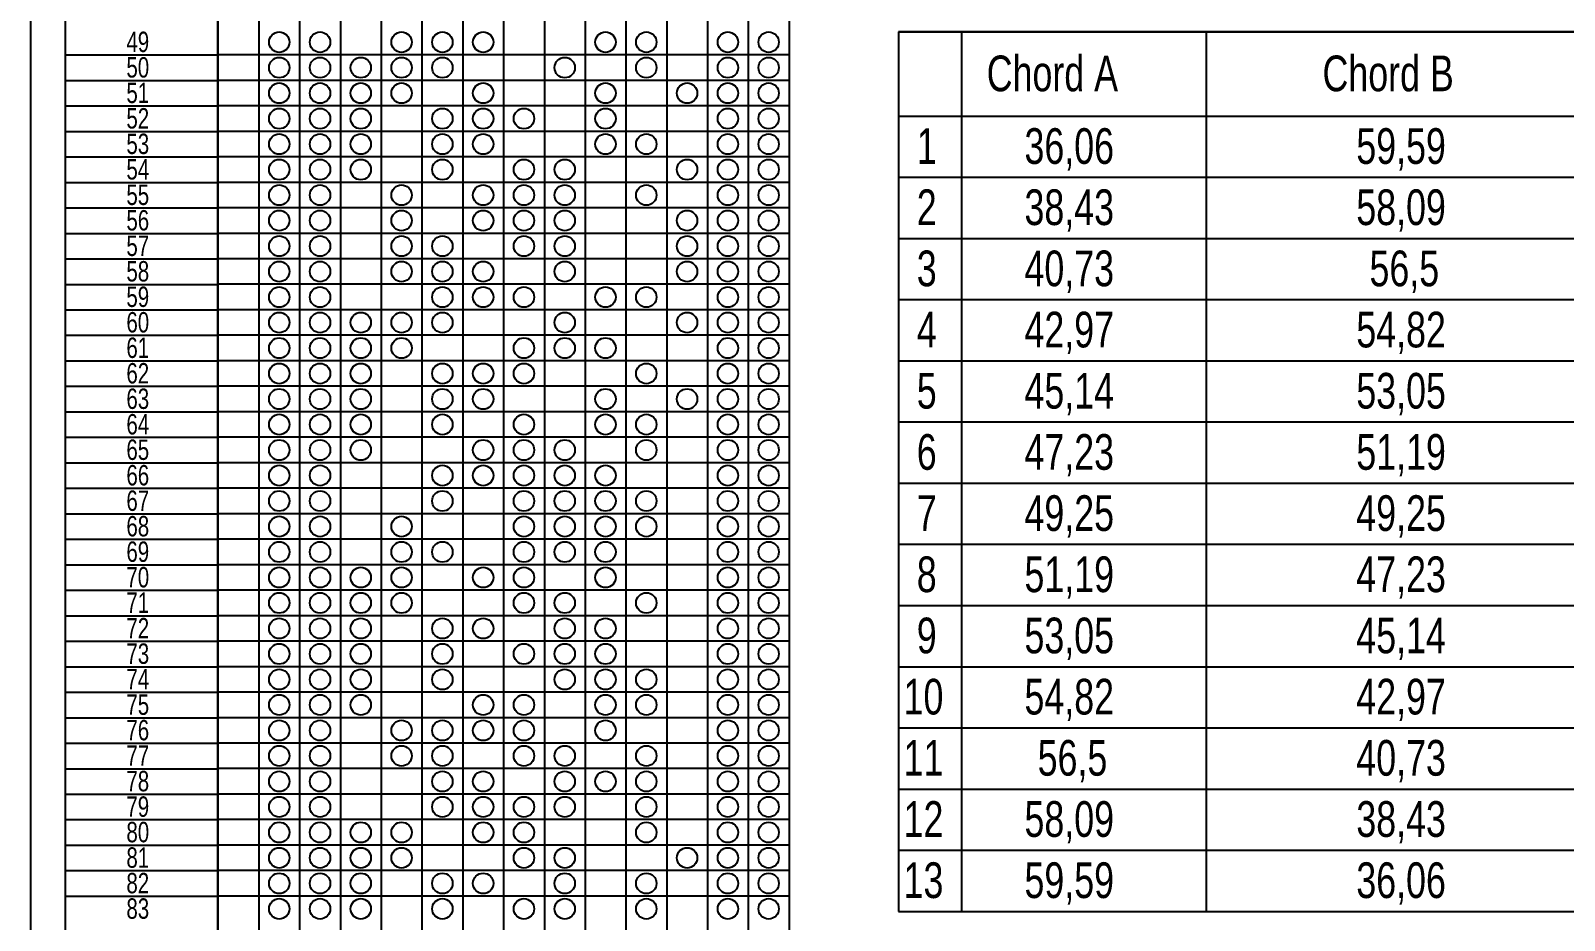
# Model space of a CAD drawing. Header units: millimetres. Extents: x 8 to 412, y 8 to 289.
# Drawn here: x 8 to 158.4, y 72.6 to 159.9 of the extents above; entities that cross this region are included whole.
import ezdxf

# ---------------------------------------------------------------- set-up
doc = ezdxf.new("R2010")
doc.units = ezdxf.units.MM
doc.layers.add('OUTLINE', color=7, linetype='Continuous', lineweight=25)
doc.layers.add('TEXT', color=2, linetype='Continuous')
doc.styles.add('SLDTEXTSTYLE0', font='TXT', dxfattribs={"width": 0.75})

# ---------------------------------------------------------------- blocks, each defined once
blk = doc.blocks.new('SW_TABLEANNOTATION_0')
at = {"layer": 'TEXT', "color": 0}
for p, q in [((1.734723475976807e-15, 0), (1.734723475976807e-15, -225.0000000000001)), ((15, -225.0000000000001), (15, 0)), ((0, -120.0000000000001), (0, -122.5000000000001)), ((15, -120.0000000000001), (15, -122.5000000000001)), ((0, -122.5000000000001), (0, -125.0000000000001)), ((0, -122.5000000000001), (15, -122.5000000000001)), ((15, -122.5000000000001), (15, -125.0000000000001)), ((0, -125.0000000000001), (0, -127.5000000000001)), ((0, -125.0000000000001), (15, -125.0000000000001)), ((15, -125.0000000000001), (15, -127.5000000000001)), ((0, -127.5000000000001), (0, -130.0000000000001)), ((0, -127.5000000000001), (15, -127.5000000000001)), ((15, -127.5000000000001), (15, -130.0000000000001)), ((0, -130.0000000000001), (0, -132.5000000000001)), ((0, -130.0000000000001), (15, -130.0000000000001)), ((15, -130.0000000000001), (15, -132.5000000000001)), ((0, -132.5000000000001), (0, -135.0000000000001)), ((0, -132.5000000000001), (15, -132.5000000000001)), ((15, -132.5000000000001), (15, -135.0000000000001)), ((0, -135.0000000000001), (0, -137.5000000000001)), ((0, -135.0000000000001), (15, -135.0000000000001)), ((15, -135.0000000000001), (15, -137.5000000000001)), ((0, -137.5000000000001), (0, -140.0000000000001)), ((0, -137.5000000000001), (15, -137.5000000000001)), ((15, -137.5000000000001), (15, -140.0000000000001)), ((0, -140.0000000000001), (0, -142.5000000000001)), ((0, -140.0000000000001), (15, -140.0000000000001)), ((15, -140.0000000000001), (15, -142.5000000000001)), ((0, -142.5000000000001), (0, -145.0000000000001)), ((0, -142.5000000000001), (15, -142.5000000000001)), ((15, -142.5000000000001), (15, -145.0000000000001)), ((0, -145.0000000000001), (0, -147.5000000000001)), ((0, -145.0000000000001), (15, -145.0000000000001)), ((15, -145.0000000000001), (15, -147.5000000000001)), ((0, -147.5000000000001), (0, -150.0000000000001)), ((0, -147.5000000000001), (15, -147.5000000000001)), ((15, -147.5000000000001), (15, -150.0000000000001)), ((0, -150.0000000000001), (0, -152.5000000000001)), ((0, -150.0000000000001), (15, -150.0000000000001)), ((15, -150.0000000000001), (15, -152.5000000000001)), ((0, -152.5000000000001), (0, -155.0000000000001)), ((0, -152.5000000000001), (15, -152.5000000000001)), ((15, -152.5000000000001), (15, -155.0000000000001)), ((0, -155.0000000000001), (0, -157.5000000000001)), ((0, -155.0000000000001), (15, -155.0000000000001)), ((15, -155.0000000000001), (15, -157.5000000000001)), ((0, -157.5000000000001), (0, -160.0000000000001)), ((0, -157.5000000000001), (15, -157.5000000000001)), ((15, -157.5000000000001), (15, -160.0000000000001)), ((0, -160.0000000000001), (0, -162.5000000000001)), ((0, -160.0000000000001), (15, -160.0000000000001)), ((15, -160.0000000000001), (15, -162.5000000000001)), ((0, -162.5000000000001), (0, -165.0000000000001)), ((0, -162.5000000000001), (15, -162.5000000000001)), ((15, -162.5000000000001), (15, -165.0000000000001)), ((0, -165.0000000000001), (0, -167.5000000000001)), ((0, -165.0000000000001), (15, -165.0000000000001)), ((15, -165.0000000000001), (15, -167.5000000000001)), ((0, -167.5000000000001), (0, -170.0000000000001)), ((0, -167.5000000000001), (15, -167.5000000000001)), ((15, -167.5000000000001), (15, -170.0000000000001)), ((0, -170.0000000000001), (0, -172.5000000000001)), ((0, -170.0000000000001), (15, -170.0000000000001)), ((15, -170.0000000000001), (15, -172.5000000000001)), ((0, -172.5000000000001), (0, -175.0000000000001)), ((0, -172.5000000000001), (15, -172.5000000000001)), ((15, -172.5000000000001), (15, -175.0000000000001)), ((0, -175.0000000000001), (0, -177.5000000000002)), ((0, -175.0000000000001), (15, -175.0000000000001)), ((15, -175.0000000000001), (15, -177.5000000000002)), ((0, -177.5000000000002), (0, -180.0000000000002)), ((0, -177.5000000000002), (15, -177.5000000000002)), ((15, -177.5000000000002), (15, -180.0000000000002)), ((0, -180.0000000000002), (0, -182.5000000000002)), ((0, -180.0000000000002), (15, -180.0000000000002)), ((15, -180.0000000000002), (15, -182.5000000000002)), ((0, -182.5000000000002), (0, -185.0000000000002)), ((0, -182.5000000000002), (15, -182.5000000000002)), ((15, -182.5000000000002), (15, -185.0000000000002)), ((0, -185.0000000000002), (0, -187.5000000000002)), ((0, -185.0000000000002), (15, -185.0000000000002)), ((15, -185.0000000000002), (15, -187.5000000000002)), ((0, -187.5000000000002), (0, -190.0000000000002)), ((0, -187.5000000000002), (15, -187.5000000000002)), ((15, -187.5000000000002), (15, -190.0000000000002)), ((0, -190.0000000000002), (0, -192.5000000000002)), ((0, -190.0000000000002), (15, -190.0000000000002)), ((15, -190.0000000000002), (15, -192.5000000000002)), ((0, -192.5000000000002), (0, -195.0000000000002)), ((0, -192.5000000000002), (15, -192.5000000000002)), ((15, -192.5000000000002), (15, -195.0000000000002)), ((0, -195.0000000000002), (0, -197.5000000000002)), ((0, -195.0000000000002), (15, -195.0000000000002)), ((15, -195.0000000000002), (15, -197.5000000000002)), ((0, -197.5000000000002), (0, -200.0000000000002)), ((0, -197.5000000000002), (15, -197.5000000000002)), ((15, -197.5000000000002), (15, -200.0000000000002)), ((0, -200.0000000000002), (0, -202.5000000000002)), ((0, -200.0000000000002), (15, -200.0000000000002)), ((15, -200.0000000000002), (15, -202.5000000000002)), ((0, -202.5000000000002), (0, -205.0000000000002)), ((0, -202.5000000000002), (15, -202.5000000000002)), ((15, -202.5000000000002), (15, -205.0000000000002)), ((0, -205.0000000000002), (0, -207.5000000000002)), ((0, -205.0000000000002), (15, -205.0000000000002)), ((15, -205.0000000000002), (15, -207.5000000000002))]:
    blk.add_line(p, q, dxfattribs=at)
at = {"layer": 'TEXT', "color": 0, "char_height": 2, "attachment_point": 1, "style": 'SLDTEXTSTYLE0'}
for s, insert in [('49', (6.022222274914386, -120.2186129558716)), ('50', (6.022222274914386, -122.7186129558716)), ('51', (6.022222274914386, -125.2186129558716)), ('52', (6.022222274914386, -127.7186129558716)), ('53', (6.022222274914386, -130.2186129558716)), ('54', (6.022222274914386, -132.7186129558716)), ('55', (6.022222274914386, -135.2186129558716)), ('56', (6.022222274914386, -137.7186129558716)), ('57', (6.022222274914386, -140.2186129558716)), ('58', (6.022222274914386, -142.7186129558716)), ('59', (6.022222274914386, -145.2186129558716)), ('60', (6.022222274914386, -147.7186129558716)), ('61', (6.022222274914386, -150.2186129558716)), ('62', (6.022222274914386, -152.7186129558716)), ('63', (6.022222274914386, -155.2186129558716)), ('64', (6.022222274914386, -157.7186129558716)), ('65', (6.022222274914386, -160.2186129558716)), ('66', (6.022222274914386, -162.7186129558716)), ('67', (6.022222274914386, -165.2186129558716)), ('68', (6.022222274914386, -167.7186129558717)), ('69', (6.022222274914386, -170.2186129558717)), ('70', (6.022222274914386, -172.7186129558717)), ('71', (6.022222274914386, -175.2186129558717)), ('72', (6.022222274914386, -177.7186129558717)), ('73', (6.022222274914386, -180.2186129558717)), ('74', (6.022222274914386, -182.7186129558717)), ('75', (6.022222274914386, -185.2186129558717)), ('76', (6.022222274914386, -187.7186129558717)), ('77', (6.022222274914386, -190.2186129558717)), ('78', (6.022222274914386, -192.7186129558717)), ('79', (6.022222274914386, -195.2186129558717)), ('80', (6.022222274914386, -197.7186129558717)), ('81', (6.022222274914386, -200.2186129558717)), ('82', (6.022222274914386, -202.7186129558717)), ('83', (6.022222274914386, -205.2186129558717))]:
    blk.add_mtext(s, dxfattribs=dict(at, insert=insert))
blk = doc.blocks.new('SW_TABLEANNOTATION_2')
at = {"layer": 'TEXT', "color": 0}
for p, q in [((0, 0), (0, -8.251044998761364)), ((0, 0), (6.172222387045623, 0)), ((0, 0), (0, -86.25104499876136)), ((71.25833733007312, 0), (0, 0)), ((6.172222387045623, 0), (6.172222387045623, -8.251044998761364)), ((6.172222387045623, 0), (30.17222238704561, 0)), ((30.17222238704561, 0), (30.17222238704561, -8.251044998761364)), ((30.17222238704561, 0), (71.25833733007312, 0)), ((71.25833733007312, 0), (71.25833733007312, -8.251044998761364)), ((71.25833733007312, -86.25104499876136), (71.25833733007312, 0)), ((0, -8.251044998761364), (0, -14.25104499876137)), ((0, -8.251044998761364), (6.172222387045623, -8.251044998761364)), ((6.172222387045623, -8.251044998761364), (6.172222387045623, -14.25104499876137)), ((6.172222387045623, -8.251044998761364), (30.17222238704561, -8.251044998761364)), ((30.17222238704561, -8.251044998761364), (30.17222238704561, -14.25104499876137)), ((30.17222238704561, -8.251044998761364), (71.25833733007312, -8.251044998761364)), ((71.25833733007312, -8.251044998761364), (71.25833733007312, -14.25104499876137)), ((0, -14.25104499876137), (0, -20.25104499876138)), ((0, -14.25104499876137), (6.172222387045623, -14.25104499876137)), ((6.172222387045623, -14.25104499876137), (6.172222387045623, -20.25104499876138)), ((6.172222387045623, -14.25104499876137), (30.17222238704561, -14.25104499876137)), ((30.17222238704561, -14.25104499876137), (30.17222238704561, -20.25104499876138)), ((30.17222238704561, -14.25104499876137), (71.25833733007312, -14.25104499876137)), ((71.25833733007312, -14.25104499876137), (71.25833733007312, -20.25104499876138)), ((0, -20.25104499876138), (0, -26.25104499876138)), ((0, -20.25104499876138), (6.172222387045623, -20.25104499876138)), ((6.172222387045623, -20.25104499876138), (6.172222387045623, -26.25104499876138)), ((6.172222387045623, -20.25104499876138), (30.17222238704561, -20.25104499876138)), ((30.17222238704561, -20.25104499876138), (30.17222238704561, -26.25104499876138)), ((30.17222238704561, -20.25104499876138), (71.25833733007312, -20.25104499876138)), ((71.25833733007312, -20.25104499876138), (71.25833733007312, -26.25104499876138)), ((0, -26.25104499876138), (0, -32.25104499876139)), ((0, -26.25104499876138), (6.172222387045623, -26.25104499876138)), ((6.172222387045623, -26.25104499876138), (6.172222387045623, -32.25104499876139)), ((6.172222387045623, -26.25104499876138), (30.17222238704561, -26.25104499876138)), ((30.17222238704561, -26.25104499876138), (30.17222238704561, -32.25104499876139)), ((30.17222238704561, -26.25104499876138), (71.25833733007312, -26.25104499876138)), ((71.25833733007312, -26.25104499876138), (71.25833733007312, -32.25104499876139)), ((0, -32.25104499876139), (0, -38.25104499876139)), ((0, -32.25104499876139), (6.172222387045623, -32.25104499876139)), ((6.172222387045623, -32.25104499876139), (6.172222387045623, -38.25104499876139)), ((6.172222387045623, -32.25104499876139), (30.17222238704561, -32.25104499876139)), ((30.17222238704561, -32.25104499876139), (30.17222238704561, -38.25104499876139)), ((30.17222238704561, -32.25104499876139), (71.25833733007312, -32.25104499876139)), ((71.25833733007312, -32.25104499876139), (71.25833733007312, -38.25104499876139)), ((0, -38.25104499876139), (0, -44.25104499876139)), ((0, -38.25104499876139), (6.172222387045623, -38.25104499876139)), ((6.172222387045623, -38.25104499876139), (6.172222387045623, -44.25104499876139)), ((6.172222387045623, -38.25104499876139), (30.17222238704561, -38.25104499876139)), ((30.17222238704561, -38.25104499876139), (30.17222238704561, -44.25104499876139)), ((30.17222238704561, -38.25104499876139), (71.25833733007312, -38.25104499876139)), ((71.25833733007312, -38.25104499876139), (71.25833733007312, -44.25104499876139)), ((0, -44.25104499876139), (0, -50.2510449987614)), ((0, -44.25104499876139), (6.172222387045623, -44.25104499876139)), ((6.172222387045623, -44.25104499876139), (6.172222387045623, -50.2510449987614)), ((6.172222387045623, -44.25104499876139), (30.17222238704561, -44.25104499876139)), ((30.17222238704561, -44.25104499876139), (30.17222238704561, -50.2510449987614)), ((30.17222238704561, -44.25104499876139), (71.25833733007312, -44.25104499876139)), ((71.25833733007312, -44.25104499876139), (71.25833733007312, -50.2510449987614)), ((0, -50.2510449987614), (0, -56.25104499876141)), ((0, -50.2510449987614), (6.172222387045623, -50.2510449987614)), ((6.172222387045623, -50.2510449987614), (6.172222387045623, -56.25104499876141)), ((6.172222387045623, -50.2510449987614), (30.17222238704561, -50.2510449987614)), ((30.17222238704561, -50.2510449987614), (30.17222238704561, -56.25104499876141)), ((30.17222238704561, -50.2510449987614), (71.25833733007312, -50.2510449987614)), ((71.25833733007312, -50.2510449987614), (71.25833733007312, -56.25104499876141)), ((0, -56.25104499876141), (0, -62.25104499876142)), ((0, -56.25104499876141), (6.172222387045623, -56.25104499876141)), ((6.172222387045623, -56.25104499876141), (6.172222387045623, -62.25104499876142)), ((6.172222387045623, -56.25104499876141), (30.17222238704561, -56.25104499876141)), ((30.17222238704561, -56.25104499876141), (30.17222238704561, -62.25104499876142)), ((30.17222238704561, -56.25104499876141), (71.25833733007312, -56.25104499876141)), ((71.25833733007312, -56.25104499876141), (71.25833733007312, -62.25104499876142)), ((0, -62.25104499876142), (0, -68.25104499876142)), ((0, -62.25104499876142), (6.172222387045623, -62.25104499876142)), ((6.172222387045623, -62.25104499876142), (6.172222387045623, -68.25104499876142)), ((6.172222387045623, -62.25104499876142), (30.17222238704561, -62.25104499876142)), ((30.17222238704561, -62.25104499876142), (30.17222238704561, -68.25104499876142)), ((30.17222238704561, -62.25104499876142), (71.25833733007312, -62.25104499876142)), ((71.25833733007312, -62.25104499876142), (71.25833733007312, -68.25104499876142)), ((0, -68.25104499876142), (0, -74.25104499876143)), ((0, -68.25104499876142), (6.172222387045623, -68.25104499876142)), ((6.172222387045623, -68.25104499876142), (6.172222387045623, -74.25104499876143)), ((6.172222387045623, -68.25104499876142), (30.17222238704561, -68.25104499876142)), ((30.17222238704561, -68.25104499876142), (30.17222238704561, -74.25104499876143)), ((30.17222238704561, -68.25104499876142), (71.25833733007312, -68.25104499876142)), ((71.25833733007312, -68.25104499876142), (71.25833733007312, -74.25104499876143)), ((0, -74.25104499876143), (0, -80.25104499876143)), ((0, -74.25104499876143), (6.172222387045623, -74.25104499876143)), ((6.172222387045623, -74.25104499876143), (6.172222387045623, -80.25104499876143)), ((6.172222387045623, -74.25104499876143), (30.17222238704561, -74.25104499876143)), ((30.17222238704561, -74.25104499876143), (30.17222238704561, -80.25104499876143)), ((30.17222238704561, -74.25104499876143), (71.25833733007312, -74.25104499876143)), ((71.25833733007312, -74.25104499876143), (71.25833733007312, -80.25104499876143)), ((0, -80.25104499876143), (0, -86.25104499876143)), ((0, -80.25104499876143), (6.172222387045623, -80.25104499876143)), ((6.172222387045623, -80.25104499876143), (6.172222387045623, -86.25104499876143)), ((6.172222387045623, -80.25104499876143), (30.17222238704561, -80.25104499876143)), ((30.17222238704561, -80.25104499876143), (30.17222238704561, -86.25104499876143)), ((30.17222238704561, -80.25104499876143), (71.25833733007312, -80.25104499876143)), ((71.25833733007312, -80.25104499876143), (71.25833733007312, -86.25104499876143)), ((0, -86.25104499876143), (6.172222387045623, -86.25104499876143)), ((0, -86.25104499876136), (71.25833733007312, -86.25104499876136)), ((6.172222387045623, -86.25104499876143), (30.17222238704561, -86.25104499876143)), ((30.17222238704561, -86.25104499876143), (71.25833733007312, -86.25104499876143))]:
    blk.add_line(p, q, dxfattribs=at)
at = {"layer": 'TEXT', "color": 0, "char_height": 3.5, "attachment_point": 1, "style": 'SLDTEXTSTYLE0'}
for s, insert in [('Chord A', (8.651736389845608, -2.314829396718898)), ('Chord B', (41.58125175163149, -2.314829396718898)), ('1', (1.793055596761406, -9.440351896099596)), ('36,06', (12.35347214341163, -9.440351896099596)), ('59,59', (44.89652961492538, -9.440351896099596)), ('2', (1.793055596761406, -15.4403518960996)), ('38,43', (12.35347214341163, -15.4403518960996)), ('58,09', (44.89652961492538, -15.4403518960996)), ('3', (1.793055596761406, -21.44035189609961)), ('40,73', (12.35347214341163, -21.44035189609961)), ('56,5', (46.1895853281021, -21.44035189609961)), ('4', (1.793055596761406, -27.44035189609961)), ('42,97', (12.35347214341163, -27.44035189609961)), ('54,82', (44.89652961492538, -27.44035189609961)), ('5', (1.793055596761406, -33.44035189609962)), ('45,14', (12.35347214341163, -33.44035189609962)), ('53,05', (44.89652961492538, -33.44035189609962)), ('6', (1.793055596761406, -39.44035189609961)), ('47,23', (12.35347214341163, -39.44035189609961)), ('51,19', (44.89652961492538, -39.44035189609961)), ('7', (1.793055596761406, -45.44035189609961)), ('49,25', (12.35347214341163, -45.44035189609961)), ('49,25', (44.89652961492538, -45.44035189609961)), ('8', (1.793055596761406, -51.44035189609962)), ('51,19', (12.35347214341163, -51.44035189609962)), ('47,23', (44.89652961492538, -51.44035189609962)), ('9', (1.793055596761406, -57.44035189609963)), ('53,05', (12.35347214341163, -57.44035189609963)), ('45,14', (44.89652961492538, -57.44035189609963)), ('10', (0.5000000000000004, -63.44035189609963)), ('54,82', (12.35347214341163, -63.44035189609963)), ('42,97', (44.89652961492538, -63.44035189609963)), ('11', (0.5000000000000004, -69.44035189609964)), ('56,5', (13.64652785658836, -69.44035189609964)), ('40,73', (44.89652961492538, -69.44035189609964)), ('12', (0.5000000000000004, -75.44035189609964)), ('58,09', (12.35347214341163, -75.44035189609964)), ('38,43', (44.89652961492538, -75.44035189609964)), ('13', (0.5000000000000004, -81.44035189609964)), ('59,59', (12.35347214341163, -81.44035189609964)), ('36,06', (44.89652961492538, -81.44035189609964))]:
    blk.add_mtext(s, dxfattribs=dict(at, insert=insert))

msp = doc.modelspace()

# ---------------------------------------------------------------- linework, layer by layer
at = {"layer": 'OUTLINE'}
for p, q in [((8.000000000000007, 8.000000000000007), (8.000000000000007, 289)), ((26.37540481486587, 55.00252022925675), (26.37540481486587, 280.0025202292567)), ((30.37540481486588, 280.0025202292567), (30.37540481486585, 55.00252022925675)), ((34.37540481486588, 280.0025202292567), (34.37540481486585, 55.00252022925675)), ((38.37540481486589, 280.0025202292567), (38.37540481486586, 55.00252022925675)), ((42.37540481486589, 280.0025202292567), (42.37540481486586, 55.00252022925675)), ((46.3754048148659, 280.0025202292567), (46.37540481486587, 55.00252022925675)), ((50.3754048148659, 280.0025202292567), (50.37540481486587, 55.00252022925675)), ((54.3754048148659, 280.0025202292567), (54.37540481486587, 55.00252022925675)), ((58.3754048148659, 280.0025202292567), (58.37540481486587, 55.00252022925675)), ((62.3754048148659, 280.0025202292567), (62.37540481486587, 55.00252022925675)), ((66.3754048148659, 280.0025202292567), (66.37540481486587, 55.00252022925675)), ((70.3754048148659, 280.0025202292567), (70.37540481486587, 55.00252022925675)), ((74.3754048148659, 280.0025202292567), (74.37540481486587, 55.00252022925675)), ((78.37540481486589, 280.0025202292567), (78.37540481486586, 55.00252022925675)), ((82.3754048148659, 280.0025202292567), (82.37540481486587, 55.00252022925675)), ((82.37540481486592, 157.5025202292567), (26.37540481486587, 157.5025202292567)), ((82.37540481486592, 155.0025202292567), (26.37540481486587, 155.0025202292567)), ((82.37540481486592, 152.5025202292567), (26.37540481486587, 152.5025202292567)), ((82.37540481486592, 150.0025202292567), (26.37540481486587, 150.0025202292567)), ((82.37540481486592, 147.5025202292567), (26.37540481486587, 147.5025202292567)), ((82.37540481486592, 145.0025202292567), (26.37540481486587, 145.0025202292567)), ((82.37540481486592, 142.5025202292567), (26.37540481486587, 142.5025202292567)), ((82.37540481486592, 140.0025202292567), (26.37540481486587, 140.0025202292567)), ((82.37540481486592, 137.5025202292567), (26.37540481486587, 137.5025202292566)), ((82.37540481486592, 135.0025202292567), (26.37540481486587, 135.0025202292566)), ((82.37540481486592, 132.5025202292567), (26.37540481486587, 132.5025202292566)), ((82.37540481486592, 130.0025202292567), (26.37540481486587, 130.0025202292566)), ((82.37540481486592, 127.5025202292567), (26.37540481486587, 127.5025202292566)), ((82.37540481486592, 125.0025202292567), (26.37540481486587, 125.0025202292566)), ((82.37540481486592, 122.5025202292567), (26.37540481486587, 122.5025202292566)), ((82.37540481486592, 120.0025202292567), (26.37540481486587, 120.0025202292566)), ((82.37540481486592, 117.5025202292567), (26.37540481486587, 117.5025202292566)), ((82.37540481486592, 115.0025202292567), (26.37540481486587, 115.0025202292566)), ((82.37540481486592, 112.5025202292567), (26.37540481486587, 112.5025202292566)), ((82.37540481486593, 110.0025202292567), (26.37540481486587, 110.0025202292566)), ((82.37540481486593, 107.5025202292567), (26.37540481486587, 107.5025202292566)), ((82.37540481486593, 105.0025202292567), (26.37540481486587, 105.0025202292566)), ((82.37540481486593, 102.5025202292567), (26.37540481486587, 102.5025202292566)), ((82.37540481486593, 100.0025202292567), (26.37540481486587, 100.0025202292566)), ((82.37540481486593, 97.50252022925667), (26.37540481486587, 97.50252022925662)), ((82.37540481486593, 95.00252022925667), (26.37540481486587, 95.00252022925662)), ((82.37540481486593, 92.50252022925667), (26.37540481486587, 92.50252022925662)), ((82.37540481486593, 90.00252022925667), (26.37540481486587, 90.00252022925662)), ((82.37540481486593, 87.50252022925667), (26.37540481486587, 87.50252022925662)), ((82.37540481486593, 85.00252022925666), (26.37540481486587, 85.00252022925662)), ((82.37540481486593, 82.50252022925666), (26.37540481486587, 82.5025202292566)), ((82.37540481486593, 80.00252022925666), (26.37540481486587, 80.0025202292566)), ((82.37540481486593, 77.50252022925666), (26.37540481486587, 77.5025202292566)), ((82.37540481486593, 75.00252022925666), (26.37540481486587, 75.0025202292566))]:
    msp.add_line(p, q, dxfattribs=at)
for centre, radius in [((32.37540481486588, 158.7525202292568), 1.000000000000004), ((36.37540481486588, 158.7525202292568), 1), ((44.37540481486587, 158.7525202292568), 1), ((48.37540481486588, 158.7525202292568), 1), ((52.37540481486588, 158.7525202292568), 1), ((64.37540481486587, 158.7525202292568), 0.9999999999999929), ((68.37540481486589, 158.7525202292568), 1), ((76.37540481486587, 158.7525202292568), 1), ((80.37540481486587, 158.7525202292568), 1), ((32.37540481486588, 156.2525202292568), 1.000000000000004), ((36.37540481486588, 156.2525202292568), 1), ((40.37540481486589, 156.2525202292568), 1), ((44.37540481486587, 156.2525202292568), 1), ((48.37540481486588, 156.2525202292568), 1), ((60.37540481486589, 156.2525202292568), 1), ((68.37540481486589, 156.2525202292568), 1), ((76.37540481486587, 156.2525202292568), 1), ((80.37540481486587, 156.2525202292568), 1), ((32.37540481486588, 153.7525202292568), 1.000000000000004), ((36.37540481486588, 153.7525202292568), 1), ((40.37540481486589, 153.7525202292568), 1), ((44.37540481486587, 153.7525202292568), 1), ((52.37540481486588, 153.7525202292568), 1), ((64.37540481486587, 153.7525202292568), 0.9999999999999929), ((72.37540481486589, 153.7525202292568), 1), ((76.37540481486587, 153.7525202292568), 1), ((80.37540481486587, 153.7525202292568), 1), ((32.37540481486588, 151.2525202292568), 1.000000000000004), ((36.37540481486588, 151.2525202292568), 1), ((40.37540481486589, 151.2525202292568), 1), ((48.37540481486588, 151.2525202292568), 1), ((52.37540481486588, 151.2525202292568), 1), ((56.37540481486589, 151.2525202292568), 1), ((64.37540481486587, 151.2525202292568), 0.9999999999999929), ((76.37540481486587, 151.2525202292568), 1), ((80.37540481486587, 151.2525202292568), 1), ((32.37540481486588, 148.7525202292568), 1.000000000000004), ((36.37540481486588, 148.7525202292568), 1), ((40.37540481486589, 148.7525202292568), 1), ((48.37540481486588, 148.7525202292568), 1), ((52.37540481486588, 148.7525202292568), 1), ((64.37540481486587, 148.7525202292568), 0.9999999999999929), ((68.37540481486589, 148.7525202292568), 1), ((76.37540481486587, 148.7525202292568), 1), ((80.37540481486587, 148.7525202292568), 1), ((32.37540481486588, 146.2525202292568), 1.000000000000004), ((36.37540481486588, 146.2525202292568), 1), ((40.37540481486589, 146.2525202292568), 1), ((48.37540481486588, 146.2525202292568), 1), ((56.37540481486589, 146.2525202292568), 1), ((60.37540481486587, 146.2525202292568), 1), ((72.37540481486589, 146.2525202292568), 1), ((76.37540481486587, 146.2525202292568), 1), ((80.37540481486587, 146.2525202292568), 1), ((32.37540481486588, 143.7525202292568), 1.000000000000004), ((36.37540481486588, 143.7525202292568), 1), ((44.37540481486587, 143.7525202292568), 1), ((52.37540481486588, 143.7525202292568), 1), ((56.37540481486589, 143.7525202292568), 1), ((60.37540481486587, 143.7525202292568), 1), ((68.37540481486589, 143.7525202292568), 1), ((76.37540481486587, 143.7525202292568), 1), ((80.37540481486587, 143.7525202292568), 1), ((32.37540481486588, 141.2525202292567), 1.000000000000004), ((36.37540481486588, 141.2525202292567), 1), ((44.37540481486587, 141.2525202292567), 1), ((52.37540481486588, 141.2525202292567), 1), ((56.37540481486589, 141.2525202292567), 1), ((60.37540481486587, 141.2525202292567), 1), ((72.37540481486587, 141.2525202292567), 0.9999999999999858), ((76.37540481486587, 141.2525202292567), 1), ((80.37540481486587, 141.2525202292567), 1), ((32.37540481486588, 138.7525202292567), 1.000000000000004), ((36.37540481486588, 138.7525202292567), 1), ((44.37540481486587, 138.7525202292567), 1), ((48.37540481486588, 138.7525202292567), 1), ((56.37540481486589, 138.7525202292567), 1), ((60.37540481486587, 138.7525202292567), 1), ((72.37540481486587, 138.7525202292567), 0.9999999999999858), ((76.37540481486587, 138.7525202292567), 1), ((80.37540481486587, 138.7525202292567), 1), ((32.37540481486588, 136.2525202292567), 1.000000000000004), ((36.37540481486588, 136.2525202292567), 1), ((44.37540481486587, 136.2525202292567), 1), ((48.37540481486588, 136.2525202292567), 1), ((52.37540481486588, 136.2525202292567), 1), ((60.37540481486587, 136.2525202292567), 1), ((72.37540481486587, 136.2525202292567), 0.9999999999999858), ((76.37540481486587, 136.2525202292567), 1), ((80.37540481486587, 136.2525202292567), 1), ((32.37540481486588, 133.7525202292568), 1.000000000000004), ((36.37540481486588, 133.7525202292568), 1), ((48.37540481486588, 133.7525202292568), 1), ((52.37540481486588, 133.7525202292568), 1), ((56.37540481486589, 133.7525202292568), 1), ((64.37540481486587, 133.7525202292568), 0.9999999999999929), ((68.37540481486589, 133.7525202292568), 1), ((76.37540481486587, 133.7525202292568), 1), ((80.37540481486587, 133.7525202292568), 1), ((32.37540481486588, 131.2525202292568), 1.000000000000004), ((36.37540481486588, 131.2525202292568), 1), ((40.37540481486587, 131.2525202292568), 1), ((44.37540481486587, 131.2525202292568), 1), ((48.37540481486588, 131.2525202292568), 1), ((60.37540481486587, 131.2525202292568), 1), ((72.37540481486587, 131.2525202292568), 0.9999999999999858), ((76.37540481486587, 131.2525202292568), 1), ((80.37540481486587, 131.2525202292568), 1), ((32.37540481486588, 128.7525202292568), 1.000000000000004), ((36.37540481486588, 128.7525202292568), 1), ((40.37540481486587, 128.7525202292568), 1), ((44.37540481486587, 128.7525202292568), 1), ((56.37540481486589, 128.7525202292568), 1), ((60.37540481486587, 128.7525202292568), 1), ((64.37540481486587, 128.7525202292568), 0.9999999999999929), ((76.37540481486587, 128.7525202292568), 1), ((80.37540481486587, 128.7525202292568), 1), ((32.37540481486588, 126.2525202292568), 1.000000000000004), ((36.37540481486588, 126.2525202292568), 1), ((40.37540481486587, 126.2525202292568), 1), ((48.37540481486588, 126.2525202292568), 1), ((52.37540481486588, 126.2525202292568), 1), ((56.37540481486589, 126.2525202292568), 1), ((68.37540481486589, 126.2525202292568), 1), ((76.37540481486587, 126.2525202292568), 1), ((80.37540481486587, 126.2525202292568), 1), ((32.37540481486588, 123.7525202292568), 1.000000000000004), ((36.37540481486588, 123.7525202292568), 1), ((40.37540481486587, 123.7525202292568), 1), ((48.37540481486588, 123.7525202292568), 1), ((52.37540481486588, 123.7525202292568), 1), ((64.37540481486587, 123.7525202292568), 0.9999999999999929), ((72.37540481486587, 123.7525202292568), 1), ((76.37540481486587, 123.7525202292568), 1), ((80.37540481486587, 123.7525202292568), 1), ((32.37540481486588, 121.2525202292568), 1.000000000000004), ((36.37540481486588, 121.2525202292568), 1), ((40.37540481486587, 121.2525202292568), 1), ((48.37540481486588, 121.2525202292568), 1), ((56.37540481486587, 121.2525202292568), 1), ((64.37540481486587, 121.2525202292568), 0.9999999999999929), ((68.37540481486589, 121.2525202292568), 1), ((76.37540481486587, 121.2525202292568), 1), ((80.37540481486587, 121.2525202292568), 1), ((32.37540481486588, 118.7525202292568), 1.000000000000004), ((36.37540481486588, 118.7525202292568), 1), ((40.37540481486587, 118.7525202292568), 1), ((52.37540481486588, 118.7525202292568), 1), ((56.37540481486587, 118.7525202292568), 1), ((60.37540481486587, 118.7525202292568), 1), ((68.37540481486589, 118.7525202292568), 1), ((76.37540481486587, 118.7525202292568), 1), ((80.37540481486587, 118.7525202292568), 1), ((32.37540481486588, 116.2525202292567), 1.000000000000004), ((36.37540481486588, 116.2525202292567), 1), ((48.37540481486588, 116.2525202292567), 1), ((52.37540481486588, 116.2525202292567), 1), ((56.37540481486587, 116.2525202292567), 1), ((60.37540481486587, 116.2525202292567), 1), ((64.37540481486587, 116.2525202292567), 0.9999999999999929), ((76.37540481486587, 116.2525202292567), 1), ((80.37540481486587, 116.2525202292567), 1), ((32.37540481486588, 113.7525202292567), 1.000000000000004), ((36.37540481486588, 113.7525202292567), 1), ((48.37540481486588, 113.7525202292567), 1), ((56.37540481486587, 113.7525202292567), 1), ((60.37540481486587, 113.7525202292567), 1), ((64.37540481486587, 113.7525202292567), 0.9999999999999929), ((68.37540481486589, 113.7525202292567), 1), ((76.37540481486587, 113.7525202292567), 1), ((80.37540481486587, 113.7525202292567), 1), ((32.37540481486588, 111.2525202292567), 1.000000000000004), ((36.37540481486588, 111.2525202292567), 1), ((44.37540481486587, 111.2525202292567), 1), ((56.37540481486587, 111.2525202292567), 1), ((60.37540481486587, 111.2525202292567), 1), ((64.37540481486587, 111.2525202292567), 0.9999999999999929), ((68.37540481486589, 111.2525202292567), 1), ((76.37540481486587, 111.2525202292567), 1), ((80.37540481486587, 111.2525202292567), 1), ((32.37540481486588, 108.7525202292567), 1.000000000000004), ((36.37540481486588, 108.7525202292567), 1), ((44.37540481486587, 108.7525202292567), 1), ((48.37540481486588, 108.7525202292567), 1), ((56.37540481486587, 108.7525202292567), 1), ((60.37540481486587, 108.7525202292567), 1), ((64.37540481486587, 108.7525202292567), 0.9999999999999929), ((76.37540481486587, 108.7525202292567), 1), ((80.37540481486587, 108.7525202292567), 1), ((32.37540481486588, 106.2525202292567), 1.000000000000004), ((36.37540481486588, 106.2525202292567), 1), ((40.37540481486587, 106.2525202292567), 1), ((44.37540481486587, 106.2525202292567), 1), ((52.37540481486588, 106.2525202292567), 1), ((56.37540481486587, 106.2525202292567), 1), ((64.37540481486587, 106.2525202292567), 0.9999999999999929), ((76.37540481486587, 106.2525202292567), 1), ((80.37540481486587, 106.2525202292567), 1), ((32.37540481486588, 103.7525202292567), 1.000000000000004), ((36.37540481486588, 103.7525202292567), 1), ((40.37540481486587, 103.7525202292567), 1), ((44.37540481486587, 103.7525202292567), 1), ((56.37540481486587, 103.7525202292567), 1), ((60.37540481486587, 103.7525202292567), 1), ((68.37540481486589, 103.7525202292567), 1), ((76.37540481486587, 103.7525202292567), 1), ((80.37540481486587, 103.7525202292567), 1), ((32.37540481486588, 101.2525202292568), 1.000000000000004), ((36.37540481486588, 101.2525202292568), 1), ((40.37540481486587, 101.2525202292568), 1), ((48.37540481486588, 101.2525202292568), 1), ((52.37540481486588, 101.2525202292568), 1), ((60.37540481486587, 101.2525202292568), 1), ((64.37540481486587, 101.2525202292568), 0.9999999999999929), ((76.37540481486587, 101.2525202292568), 1), ((80.37540481486587, 101.2525202292568), 1), ((32.37540481486588, 98.75252022925676), 1.000000000000004), ((36.37540481486588, 98.75252022925676), 1), ((40.37540481486587, 98.75252022925676), 1), ((48.37540481486588, 98.75252022925676), 1), ((56.37540481486587, 98.75252022925676), 1), ((60.37540481486587, 98.75252022925676), 1), ((64.37540481486587, 98.75252022925676), 0.9999999999999929), ((76.37540481486587, 98.75252022925676), 1), ((80.37540481486587, 98.75252022925676), 1), ((32.37540481486588, 96.25252022925676), 1.000000000000004), ((36.37540481486588, 96.25252022925676), 1), ((40.37540481486587, 96.25252022925676), 1), ((48.37540481486588, 96.25252022925676), 1), ((60.37540481486587, 96.25252022925676), 1), ((64.37540481486587, 96.25252022925676), 0.9999999999999929), ((68.37540481486587, 96.25252022925676), 1), ((76.37540481486587, 96.25252022925676), 1), ((80.37540481486587, 96.25252022925676), 1), ((32.37540481486588, 93.75252022925676), 1.000000000000004), ((36.37540481486588, 93.75252022925676), 1), ((40.37540481486587, 93.75252022925676), 1), ((52.37540481486587, 93.75252022925676), 1), ((56.37540481486587, 93.75252022925676), 1), ((64.37540481486587, 93.75252022925676), 0.9999999999999929), ((68.37540481486587, 93.75252022925676), 1), ((76.37540481486587, 93.75252022925676), 1), ((80.37540481486587, 93.75252022925676), 1), ((32.37540481486588, 91.25252022925676), 1.000000000000004), ((36.37540481486588, 91.25252022925676), 1), ((44.37540481486587, 91.25252022925676), 1), ((48.37540481486588, 91.25252022925676), 1), ((52.37540481486587, 91.25252022925676), 1), ((56.37540481486587, 91.25252022925676), 1), ((64.37540481486587, 91.25252022925676), 0.9999999999999929), ((76.37540481486587, 91.25252022925676), 1), ((80.37540481486587, 91.25252022925676), 1), ((32.37540481486588, 88.75252022925676), 1.000000000000004), ((36.37540481486588, 88.75252022925676), 1), ((44.37540481486587, 88.75252022925676), 1), ((48.37540481486588, 88.75252022925676), 1), ((56.37540481486587, 88.75252022925676), 1), ((60.37540481486587, 88.75252022925676), 1), ((68.37540481486587, 88.75252022925676), 1), ((76.37540481486587, 88.75252022925676), 1), ((80.37540481486587, 88.75252022925676), 1), ((32.37540481486588, 86.25252022925675), 1.000000000000004), ((36.37540481486588, 86.25252022925675), 1), ((48.37540481486588, 86.25252022925675), 1), ((52.37540481486587, 86.25252022925675), 1), ((60.37540481486587, 86.25252022925675), 1), ((64.37540481486587, 86.25252022925675), 0.9999999999999929), ((68.37540481486587, 86.25252022925675), 1), ((76.37540481486587, 86.25252022925675), 1), ((80.37540481486587, 86.25252022925675), 1), ((32.37540481486588, 83.75252022925675), 1.000000000000004), ((36.37540481486588, 83.75252022925675), 1), ((48.37540481486588, 83.75252022925675), 1), ((52.37540481486587, 83.75252022925675), 1), ((56.37540481486587, 83.75252022925675), 1), ((60.37540481486587, 83.75252022925675), 1), ((68.37540481486587, 83.75252022925675), 1), ((76.37540481486587, 83.75252022925675), 1), ((80.37540481486587, 83.75252022925675), 1), ((32.37540481486588, 81.25252022925675), 1.000000000000004), ((36.37540481486588, 81.25252022925675), 1), ((40.37540481486587, 81.25252022925675), 1), ((44.37540481486587, 81.25252022925675), 1), ((52.37540481486587, 81.25252022925675), 1), ((56.37540481486587, 81.25252022925675), 1), ((68.37540481486587, 81.25252022925675), 1), ((76.37540481486587, 81.25252022925675), 1), ((80.37540481486587, 81.25252022925675), 1), ((32.37540481486587, 78.75252022925675), 1.000000000000004), ((36.37540481486587, 78.75252022925675), 1), ((40.37540481486587, 78.75252022925675), 1), ((44.37540481486586, 78.75252022925675), 1), ((56.37540481486587, 78.75252022925675), 1), ((60.37540481486587, 78.75252022925675), 1), ((72.37540481486587, 78.75252022925675), 1), ((76.37540481486587, 78.75252022925675), 1), ((80.37540481486587, 78.75252022925675), 1), ((32.37540481486587, 76.25252022925675), 1.000000000000004), ((36.37540481486587, 76.25252022925675), 1), ((40.37540481486587, 76.25252022925675), 1), ((48.37540481486587, 76.25252022925675), 1), ((52.37540481486587, 76.25252022925675), 1), ((60.37540481486587, 76.25252022925675), 1), ((68.37540481486587, 76.25252022925675), 1), ((76.37540481486587, 76.25252022925675), 1), ((80.37540481486587, 76.25252022925675), 1), ((32.37540481486587, 73.75252022925675), 1.000000000000004), ((36.37540481486587, 73.75252022925675), 1), ((40.37540481486587, 73.75252022925675), 1), ((48.37540481486587, 73.75252022925675), 1), ((56.37540481486587, 73.75252022925675), 1), ((60.37540481486587, 73.75252022925675), 1), ((68.37540481486587, 73.75252022925675), 1), ((76.37540481486587, 73.75252022925675), 1), ((80.37540481486587, 73.75252022925675), 1)]:
    msp.add_circle(centre, radius, dxfattribs=at)

# ---------------------------------------------------------------- block references
at = {"layer": 'TEXT'}
for name, p in [('SW_TABLEANNOTATION_0', (11.36662138967077, 280.0000000000003)), ('SW_TABLEANNOTATION_2', (93.10774949451972, 159.7544104450803))]:
    msp.add_blockref(name, p, dxfattribs=at)

doc.saveas('drawing.dxf')
